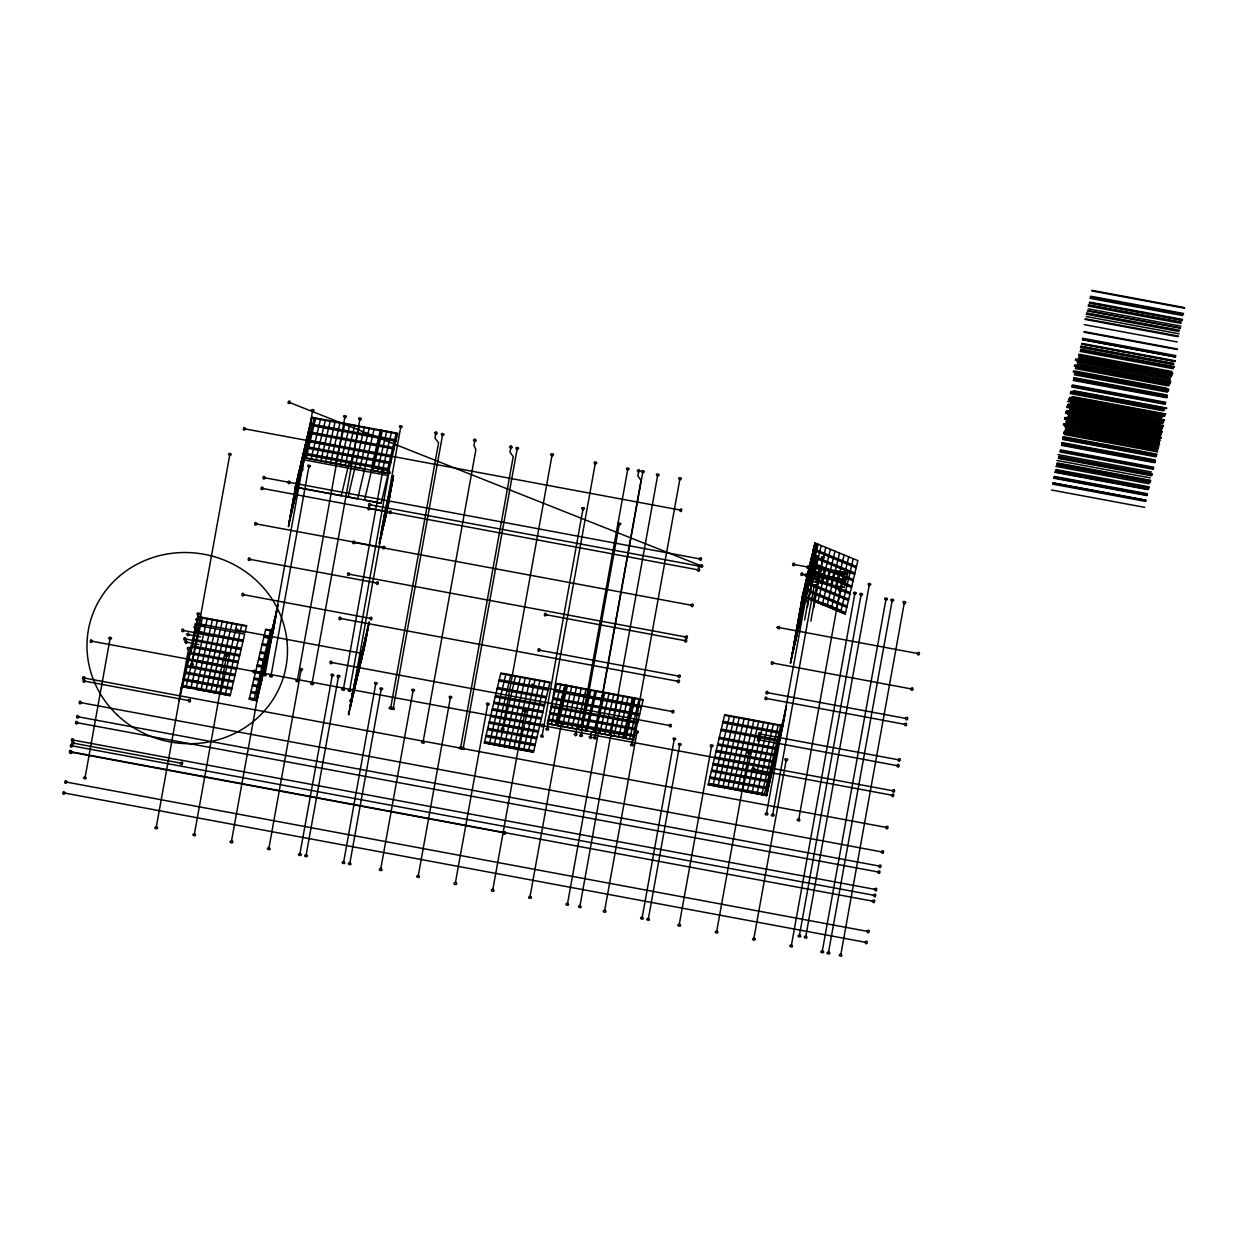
<?xml version="1.0" encoding="UTF-8"?>
<svg xmlns="http://www.w3.org/2000/svg" width="1247" height="1247" viewBox="0 0 1247 1247"><rect width="100%" height="100%" fill="white"/><g stroke="black" fill="none" stroke-linecap="round" stroke-linejoin="round"><path stroke-width="1.5" d="M65.234 793.17C62.334 788.135 61.804 797.441 65.234 793.17L864.841 942.186C866.946 947.299 869.05 938.165 864.841 942.186M67.213 782.243C64.439 777.115 63.581 786.436 67.213 782.243L866.821 931.26C868.863 936.388 871.123 927.254 866.821 931.26M71.687 751.894C69.255 746.937 68.024 756.103 71.687 751.894L872.261 901.082C874.443 906.195 876.516 896.983 872.261 901.082M72.762 745.987C69.754 740.967 69.442 750.32 72.762 745.987L873.336 895.175C877.342 891.215 875.534 900.552 873.352 895.081M77.938 722.839C74.945 717.82 74.602 727.172 77.938 722.839L877.545 871.856C879.571 877 881.8 867.912 877.545 871.856M79.013 716.931C76.02 711.912 75.693 721.265 79.013 716.931L878.621 865.948C882.907 862.113 880.46 871.419 878.636 865.854M81.569 702.762C78.966 697.587 77.906 706.987 81.569 702.762L881.177 851.779C883.515 856.907 885.121 847.617 881.177 851.779M92.668 641.348C89.737 636.329 89.238 645.619 92.668 641.348L527.31 722.403C529.507 727.515 531.316 718.381 527.31 722.403M184.135 630.623C181.563 625.511 180.488 634.848 184.135 630.623L214.422 636.36M187.58 642.361L186.286 640.818L184.712 641.924L185.897 643.546L187.58 642.361L198.741 644.528M245.768 429.046C243.43 423.949 241.871 433.099 245.768 429.046L679.49 509.914C683.746 506.048 681.111 515.167 679.506 509.82M237.865 630.249C234.966 625.168 234.342 634.458 237.865 630.249L363.158 653.677M244.272 594.819C241.669 589.644 240.609 599.043 244.272 594.819L369.564 618.247C373.632 614.35 371.622 623.547 369.58 618.153M265.393 477.897C262.353 472.862 262.073 482.23 265.393 477.897L699.115 558.781C701.391 563.925 702.996 554.681 699.115 558.781M332.372 662.625C329.473 657.59 328.927 666.896 332.372 662.625L669 725.411C673.021 721.452 671.042 730.664 669.015 725.318M349.924 574.337C347.196 569.193 346.354 578.577 349.924 574.337L685.008 636.843C689.108 632.946 687.128 642.221 685.024 636.749M370.265 508.729C367.522 503.57 366.696 512.969 370.265 508.729L697.135 569.692C699.208 574.851 701.438 565.624 697.135 569.692M388.768 511.971C390.966 517.084 392.774 507.95 388.768 511.971L263.46 488.621C259.127 492.581 261.402 483.524 263.46 488.621M546.732 614.833C544.456 609.721 542.881 618.948 546.732 614.833L684.338 640.553C686.536 645.681 688.344 636.547 684.338 640.553M676.996 681.127C679.101 686.224 681.392 677.059 676.996 681.127L341.351 618.621C337.204 622.736 339.122 613.493 341.351 618.621M690.729 605.122C692.818 610.251 695.031 601.116 690.729 605.122L355.083 542.616C351.264 546.685 352.761 537.473 355.083 542.616M759.844 739.97C756.913 734.904 756.399 744.241 759.844 739.97L896.749 765.564C899.414 770.63 900.35 761.262 896.749 765.564M767.31 698.632C764.738 693.519 763.663 702.856 767.31 698.632L904.231 724.226C906.772 729.308 907.785 720.127 904.231 724.226M773.717 663.201C770.693 658.12 770.35 667.504 773.717 663.201L910.622 688.796C914.487 684.743 912.882 694.08 910.653 688.703M780.108 627.771L917.028 653.381C919.101 658.525 921.299 649.297 917.028 653.381M795.04 564.642C792.313 559.513 791.455 568.881 795.04 564.642L846.432 574.321M885.604 827.275C887.63 832.419 889.859 823.332 885.604 827.275L85.014 678.165C80.712 682.078 83.05 673.037 85.014 678.165M891.418 795.087C893.694 800.231 895.33 791.019 891.418 795.087L754.264 769.555C749.93 773.499 752.3 764.395 754.264 769.555M892.213 790.66C894.613 795.742 896.079 786.592 892.213 790.66L543.786 725.77C539.577 729.869 541.588 720.657 543.786 725.77M897.824 759.657C900.194 764.785 901.706 755.495 897.824 759.657L760.888 734.156C756.664 738.162 758.8 729.043 760.888 734.156M905.291 718.334C907.317 723.463 909.64 714.328 905.291 718.334L768.37 692.833C764.489 697.042 765.923 687.736 768.37 692.833M73.807 740.172C71.25 734.982 70.144 744.256 73.807 740.172L874.396 889.267C878.418 885.308 876.438 894.535 874.428 889.173M72.591 752.455C70.081 747.249 68.928 756.555 72.591 752.455L503.118 832.637C506.968 828.632 505.549 837.937 503.149 832.544M74.243 743.306C72.264 737.975 70.081 747.14 74.243 743.306L180.285 763.055C184.478 759.111 182.031 768.433 180.301 762.961M85.451 681.314C83.19 676.092 81.523 685.258 85.451 681.314L188.126 700.424C190.417 705.568 191.991 696.372 188.126 700.424M186.162 639.134C184.057 633.959 182.218 643.109 186.162 639.134L241.03 649.578M189.388 634.754L188.313 633.149L186.551 634.131L187.72 635.845L189.388 634.754L200.564 636.827M250.647 559.482C248.013 554.198 246.906 563.473 250.647 559.482L375.971 582.817C380.008 578.857 377.95 588.101 375.986 582.723M257.053 524.052C254.622 518.877 253.328 528.136 257.053 524.052L382.361 547.386C384.466 552.53 386.601 543.349 382.361 547.386M370.951 504.957C368.395 499.751 367.195 508.979 370.951 504.957L697.837 565.826C700.378 561.867 700.362 569.645 702.731 566.574C701.89 560.636 699.099 571.11 697.852 565.733M533.919 685.788C531.409 680.613 530.131 689.809 533.919 685.788L671.525 711.413C675.531 707.423 673.551 716.713 671.556 711.32M540.325 650.357C538.19 645.104 536.257 654.223 540.325 650.357L677.932 675.983C682.109 672.039 679.74 681.392 677.947 675.89M803.271 574.524C801.26 569.115 799.171 578.437 803.271 574.524L844.562 582.224M85.248 776.616C79.855 778.253 89.192 780.638 85.248 776.616L109.892 639.602C105.465 635.845 115.425 637.342 109.892 639.602M156.467 826.496C160.91 829.832 151.199 829.115 156.374 826.48L188.406 649.734C183.995 645.962 193.924 647.52 188.406 649.734M243.274 640.101L194.703 631.06L192.303 645.681M191.196 651.433L196.106 625.121L244.677 634.162L230.134 695.748L196.028 689.388L210.587 627.787M193.114 643.187L198.164 615.254C193.737 611.482 203.666 613.025 198.164 615.254M207.361 618.372L205.724 625.293L196.605 623.375L245.098 632.385L246.688 625.682L198.102 616.642L194.859 632.728M197.307 631.761L198.741 625.215M192.163 663.045C196.714 666.241 186.956 665.914 192.069 663.03L229.635 455.638C234.872 453.472 225.302 452.038 229.744 455.654M190.822 688.235L181.47 686.676M203.931 632.79L194.735 631.122M200.876 690.292L215.435 628.722M210.665 692.116L225.193 630.53M215.544 693.036L230.072 631.434M194.501 833.588C189.201 835.163 198.46 837.548 194.501 833.588L226.346 656.81C231.646 654.722 222.137 653.163 226.455 656.826M220.423 693.94L234.935 632.354M225.286 694.641L239.814 633.258M249.197 699.068L257.007 700.752L273.296 630.639L265.705 629.236L249.197 699.068L256.944 700.752M255.697 700.502L277.115 609.502M256.788 700.471L261.714 673.536M295.617 485.925L288.462 526.546L304.736 456.667M231.724 840.509C236.182 843.985 226.44 843.159 231.615 840.494L263.663 663.747C259.345 659.725 269.227 661.767 263.663 663.747M288.478 526.546L297.16 479.409M264.878 660.146L259.906 687.253L252.315 685.834M291.346 513.281L298.781 472.535M266.437 653.599L261.465 680.706L253.858 679.303M292.889 506.734L300.324 465.988M267.653 648.409L263.008 674.159L255.417 672.757M294.432 500.187L301.556 460.798M267.98 647.068L263.32 672.819L255.729 671.4M294.76 498.847L302.366 457.353L388.238 473.346M269.523 640.522L264.551 667.628L256.96 666.21M295.508 496.805L303.426 452.895L389.282 468.888M271.067 633.975L266.094 661.081L258.503 659.663M297.534 487.094L304.969 446.364L390.825 462.341M272.298 628.769L267.653 654.535L260.046 653.116M297.612 487.764L314.26 417.714M299.077 480.563L306.201 441.157L392.057 457.15M272.625 627.428L267.965 653.179L260.374 651.776M299.405 479.207L306.513 439.817L392.384 455.81M274.543 619.307L269.57 646.414L261.979 644.995M300.995 472.426L308.445 431.68L394.301 447.673M265.206 673.583C259.844 675.141 269.103 677.589 265.206 673.583L312.389 411.869C308.04 407.972 317.829 409.686 312.389 411.869M304.595 457.244L311.844 417.277L397.715 433.255L381.161 503.32L364.498 500.218L381.052 430.153M306.154 458.304L315.694 417.994M271.316 674.721C275.665 678.197 265.985 677.152 271.223 674.705L308.788 467.313C314.026 465.256 304.471 463.759 308.897 467.329M311.064 459.208L320.557 418.898M320.806 461.031L330.315 420.707M325.685 461.936L335.194 421.626M330.533 462.84L340.072 422.53M335.396 463.744L344.936 423.434M297.534 679.615C292.203 681.127 301.415 683.621 297.534 679.615L344.718 417.885C340.447 413.833 350.236 415.968 344.718 417.885M269.04 847.461C263.803 849.441 273.264 851.171 269.04 847.461L300.963 670.699C306.201 668.626 296.661 667.176 301.073 670.715M340.306 464.663L349.815 424.339M345.201 465.567L354.694 425.258M341.179 495.683L295.336 487.203L311.844 417.277M347.897 467.048L348.334 465.957L348.1 467.079M312.358 682.374C316.8 685.897 307.105 684.93 312.264 682.358L359.713 420.286C355.395 416.124 365.277 418.384 359.713 420.286M374.178 428.859L357.64 498.94L348.194 496.992M354.896 468.311L355.099 467.22M359.775 468.28L369.315 427.97M364.685 468.997L355.114 467.22L354.927 468.342M300.122 853.244C304.549 856.845 294.744 855.598 300.028 853.229L332.061 676.498C327.758 672.382 337.625 674.565 332.061 676.498M371.59 470.29L388.191 473.595C385.198 468.794 394.286 473.065 388.144 473.548M372.962 470.54L382.47 430.433M306.341 854.413C310.83 857.796 301.026 857.016 306.248 854.398L338.28 677.651C333.775 674.019 343.751 675.219 338.28 677.651M377.264 471.537L386.773 431.228M382.018 472.426C379.384 467.438 387.318 472.629 382.065 472.239M343.564 688.173C338.186 689.794 347.601 692.163 343.564 688.173L382.408 472.566M386.773 473.112L396.281 432.99M349.784 689.342C344.421 690.932 353.821 693.254 349.784 689.342L388.737 473.735M379.244 543.443L385.65 508.012M352.979 690.542L348.583 714.687L365.355 643.187M386.165 506.828L379.478 543.489L387.178 510.927L393.584 475.45L385.588 508.199M349.098 713.113C347.773 716.978 349.55 711.99 348.272 713.144M350.048 708.343L400.583 427.892C405.867 425.757 396.125 424.323 400.677 427.908M350.36 706.987L354.507 684.026M381.301 535.805L387.708 500.328M351.67 701.453L356.143 677.152M382.595 530.271L389.329 493.438M353.213 694.906L357.686 670.605M384.154 523.724L390.872 486.907M392.68 478.256L386.476 513.733M354.756 688.375L359.23 664.059M385.697 517.178L392.914 478.271M356.315 681.828L360.773 657.512M357.858 675.282L362.004 652.321M358.17 673.926L362.331 650.981M359.401 668.735L363.875 644.434M361.318 660.614L365.48 637.653M361.646 659.258L365.792 636.297M363.158 652.836L367.631 628.519M364.919 645.432L369.206 621.894L352.698 691.726M343.767 861.381C338.405 862.971 347.788 865.324 343.767 861.381L375.596 684.603C380.881 682.639 371.325 681.033 375.706 684.619M349.971 862.534C344.608 864.171 354.023 866.447 349.971 862.534L381.036 690.09C386.289 687.908 376.625 686.536 381.13 690.105M435.686 434.424L437.354 433.333L436.169 431.727L434.502 432.803L435.577 434.408L435 438.18L438.585 442.716L390.872 706.753C385.339 708.327 395.065 711.117 390.872 706.753M393.444 707.236C388.098 708.779 397.279 711.304 393.444 707.236L442.42 435.686C447.673 433.629 438.071 432.054 442.514 435.702M380.974 868.302C385.276 872.058 375.55 870.484 380.865 868.286L412.913 691.555C408.486 687.674 418.431 689.404 412.913 691.555M474.702 441.687L473.408 440.16L474.982 438.96L476.26 440.581L474.702 441.687L473.922 445.428L475.902 449.668L423.279 740.889C417.87 743.352 427.752 744.459 423.279 740.889M418.384 875.269C413.084 876.859 422.343 879.244 418.384 875.269L450.229 698.491C455.529 696.418 446.005 694.86 450.323 698.507M510.771 448.406L509.477 446.878L511.052 445.678L512.33 447.299L510.771 448.406L509.992 452.147L513.218 456.62L460.813 746.641C465.037 750.476 455.545 748.761 460.813 746.641M463.385 747.124C458.023 748.73 467.313 751.177 463.385 747.124L517.037 449.575C522.228 447.486 512.642 446.005 517.146 449.59M455.591 882.206C460.049 885.682 450.307 884.84 455.498 882.19L487.53 705.443C483.166 701.562 493.001 703.246 487.53 705.443M484.335 742.885L533.404 752.237L549.958 682.171L500.842 673.021L484.335 742.853L533.435 752.003M494.202 744.927L510.771 674.876M499.127 745.846L515.65 675.78M502.915 727.625C497.553 729.23 506.89 731.646 502.915 727.625L551.875 456.075C547.293 452.645 557.253 453.487 551.875 456.075M508.87 747.654L525.392 677.589M513.748 748.559L530.271 678.508M492.908 889.158C487.639 891.075 497.163 892.914 492.908 889.158L524.847 712.396C530.084 710.307 520.545 708.873 524.956 712.411M523.506 750.382L540.029 680.316M528.338 751.286L544.908 681.221M542.289 734.951C536.911 736.509 546.186 738.957 542.289 734.951L582.848 509.883C578.312 506.329 588.319 507.389 582.848 509.883M547.339 723.572L555.414 725.286L564.938 684.946M547.511 727.812C551.907 731.412 542.149 730.243 547.417 727.796L595.162 464.133C600.431 462.06 590.829 460.517 595.271 464.149M551.345 724.507L560.885 684.198M556.63 725.505L587.056 730.96M558.017 725.754L567.541 685.445M530.224 896.094C534.869 899.025 525.049 899.181 530.115 896.079L561.353 723.79C557.004 719.846 566.793 721.686 561.353 723.79M562.35 726.565L571.843 686.24M567.104 727.453L576.597 687.128M571.874 728.326L581.351 688.017M575.911 733.096L574.228 734.28L575.522 735.824L577.096 734.623L575.911 733.096L576.597 729.027M627.6 470.166C623.173 466.814 632.603 467.906 627.6 470.166L581.211 726.331L576.582 729.339M581.367 729.9L590.875 689.794M581.289 734.234C585.747 737.491 576.02 736.915 581.196 734.218L619.058 525.236C614.755 521.168 624.607 523.304 619.058 525.236M585.669 730.898L595.162 690.589M590.829 735.87L592.013 737.491L590.345 738.583L589.161 736.961L590.735 735.855L591.514 732.129L596.128 729.105L641.067 480.422L637.794 475.949L638.48 472.192L637.295 470.571L638.963 469.495L640.147 471.101L638.48 472.192M595.1 736.681C589.753 738.177 598.996 740.64 595.1 736.681L642.641 472.972C638.121 469.355 648.097 470.54 642.641 472.972M567.634 903.077C562.272 904.621 571.485 907.083 567.634 903.077L598.669 730.742C594.305 726.814 604.125 728.575 598.669 730.742M604.421 734.389L613.914 694.08M580.073 905.384C574.758 907.052 584.126 909.468 580.073 905.384L657.528 476.151C662.703 473.969 653.054 472.613 657.637 476.167M613.929 736.166L623.422 695.857M618.668 736.852L628.176 696.73M622.986 737.85L632.478 697.541M624.373 737.912L593.946 732.441L603.47 692.116M625.807 738.411L635.097 698.008M629.657 739.097L639.134 698.772M632.089 743.555C636.578 747.124 626.805 745.971 631.995 743.539L679.74 479.877C685.039 477.804 675.438 476.307 679.833 479.892M633.398 740.079L643.187 699.536L556.832 683.45L547.355 723.541L633.725 739.627M604.842 909.998C609.144 913.77 599.433 912.149 604.748 909.983L636.781 733.236C632.369 729.324 642.283 731.163 636.781 733.236M642.267 916.966C636.952 918.556 646.211 920.941 642.267 916.966L674.097 740.188C679.397 738.115 669.888 736.556 674.206 740.204M648.487 918.135C643.078 919.694 652.306 922.125 648.487 918.135L679.537 745.69C684.806 743.633 675.188 742.059 679.631 745.706M679.475 923.902C683.933 927.363 674.191 926.537 679.366 923.887L711.413 747.14C707.033 743.243 716.869 744.973 711.413 747.14M771.441 769.493L766.624 795.664L782.929 725.551L724.71 714.718L708.156 784.768L766.578 795.664M717.913 786.592L734.436 716.526M722.792 787.496L739.315 717.43M727.625 788.4L744.194 718.334M732.488 789.304L749.073 719.254M716.791 930.839C711.616 932.803 721.062 934.549 716.791 930.839L748.73 754.092C753.952 752.003 744.412 750.554 748.823 754.108M742.292 791.128L758.815 721.062M747.171 792.032L763.694 721.966M756.929 793.856L773.452 723.79M761.792 794.76L778.331 724.694M770.225 774.652L766.422 795.383L708.202 784.55M790.536 663.061L802.694 594.928L845.575 612.573M790.582 663.077L803.925 589.784L846.791 607.414M771.768 768.136L768.23 787.699L710.011 776.85M792.141 655.345L804.237 588.428L847.118 606.058M773.389 761.262L769.539 782.165L711.32 771.316M793.451 649.812L805.858 581.554L848.739 599.183M774.621 756.072L771.082 775.618L712.863 764.785M795.009 643.265L807.09 576.348L849.971 593.993M774.933 754.716L771.41 774.278L713.19 763.429M795.321 641.924L807.417 575.007L850.283 592.637M776.491 748.169L772.641 769.072L714.422 758.238M796.552 636.734L808.96 568.461L851.841 586.106M778.034 741.622L774.184 762.541L715.965 751.692M798.096 630.187L810.503 561.914L853.384 579.559M779.266 736.431L775.728 755.994L717.508 745.145M799.639 623.64L811.735 556.723L854.616 574.353M779.578 735.091L776.055 754.638L717.82 743.804M799.966 622.284L812.046 555.367L854.928 573.012M781.121 728.544L777.271 749.447L719.051 738.598M801.197 617.094L813.605 548.82L856.471 566.465M802.491 596.206L845.201 613.96L857.858 560.604L814.977 542.975L802.897 609.892L790.333 663.03M783.054 720.407L779.204 741.326L720.969 730.477M803.582 607.835L809.708 574.711L845.731 581.414L844.281 587.54M766.734 812.685C771.27 815.928 761.527 815.491 766.64 812.67L811.703 566.232L847.726 572.934L846.089 579.839L810.129 573.028M810.301 573.277L805.297 599.916L806.84 593.198M806.7 593.79L811.703 566.232M804.642 619.977L813.668 569.988C809.303 565.764 818.671 568.881 814.135 568.57C808.165 571.032 818.593 571.188 813.668 569.988M807.464 606.759L816.302 557.83C821.57 555.71 811.984 554.214 816.411 557.845M814.073 573.901L815.678 566.964M814.073 586.059L815.179 585.685M772.953 813.839C777.52 816.863 767.716 816.754 772.859 813.823L813.948 586.978C809.443 583.378 819.388 584.516 813.948 586.978M814.12 586.23L814.914 585.513M815.398 586.433L815.491 586.261M818.126 574.664L819.731 567.728M810.862 621.131L819.669 572.373C824.859 570.378 815.367 568.897 819.762 572.389M754.092 937.791C758.737 940.721 748.933 940.877 753.999 937.775L786.031 761.044C781.51 757.443 791.502 758.55 786.031 761.044M813.683 607.913L822.521 558.983C818.11 555.149 828.008 556.957 822.521 558.983M832.762 577.377L834.352 570.456M798.875 818.671C793.482 820.386 802.834 822.802 798.875 818.671L839.761 591.779C845.014 589.644 835.428 588.179 839.87 591.795M846.105 579.871L810.129 572.934M791.518 944.758C786.14 946.333 795.352 948.796 791.518 944.758L854.678 594.554C850.236 591.047 860.087 592.029 854.678 594.554M799.654 934.704C804.144 938.212 794.37 937.152 799.545 934.689L860.898 595.723C856.533 591.826 866.369 593.525 860.898 595.723M805.874 935.858C800.683 937.915 810.067 939.646 805.874 935.858L869.143 585.685C874.459 583.596 864.935 582.053 869.253 585.7M822.506 950.541C826.855 954.095 817.19 952.942 822.397 950.526L885.775 600.353C881.395 596.44 891.246 598.264 885.775 600.353M828.725 951.695C833.012 955.451 823.316 953.861 828.616 951.679L891.995 601.506C887.583 597.656 897.497 599.402 891.995 601.506M840.946 953.971C835.615 955.592 844.78 958.008 840.946 953.971L904.122 603.766C899.851 599.729 909.64 601.833 904.122 603.766M257.272 699.131L249.478 697.884M181.189 688.749L198.102 616.642M193.004 640.444L197.244 621.365M193.472 639.711L178.96 701.063L181.594 686.473L230.181 695.514M198.974 624.233L200.892 616.096M185.99 687.284L200.486 625.932M200.907 624.155L202.497 617.452M190.853 688.204L205.365 626.805M210.992 626.041L212.567 619.338M215.856 626.945L217.446 620.242M205.817 690.978L220.314 629.626M220.735 627.849L222.325 621.146M225.613 628.753L227.188 622.066M230.492 629.673L232.067 622.97M235.356 630.577L236.946 623.874M240.235 631.481L241.824 624.778M294.947 489.463L311.423 419.647M310.581 424.276L293.481 498.753M308.913 433.535L292.64 503.383M291.564 507.997L308.071 438.165M290.769 512.611L307.23 442.794M289.928 517.24L306.403 447.424M289.101 521.87L305.562 452.053M254.061 699.972L270.568 630.14M276.273 614.132L260 684.042M275.447 618.761L259.158 688.671M258.129 693.207L274.605 623.391M257.022 699.177L273.763 628.02M315.959 459.894L325.436 419.803M341.304 495.667L349.394 461.468M350.095 466.253L359.572 426.162M348.084 496.93L364.436 427.066M380.429 430.028L371.622 467.313L388.893 470.524M382.05 472.192L391.527 432.117M385.136 512.174L392.836 479.627M392.026 484.101L384.092 516.585M391.215 488.575L382.47 525.533M389.594 497.522L381.676 530.006M388.783 501.995L380.725 534.34M380.288 539.031L387.973 506.469M352.246 694.189L368.753 624.357M351.405 698.819L367.912 628.987M350.578 703.448L367.086 633.616M349.737 708.078L366.244 638.246M489.385 743.789L505.892 673.957M504.022 746.517L520.529 676.685M518.643 749.244L535.15 679.412M555.741 725.099L565.218 685.008M565.452 685.039L556.645 722.309L625.745 735.184L634.567 697.915M556.365 725.208L565.842 685.133M556.676 725.286L566.154 685.164M576.628 728.996L586.106 688.905M587.072 730.96L596.565 690.838M595.38 732.488L604.857 692.397M599.667 733.283L609.144 693.192M609.191 735.06L618.668 694.969M624.388 737.897L633.866 697.774M624.7 737.943L634.177 697.852M625.324 738.053L634.801 697.977M713.05 785.454L729.573 715.622M737.429 789.99L753.936 720.158M752.066 792.718L768.573 722.886M814.977 542.975L802.413 596.113L845.217 613.929M801.26 602.566L814.65 544.799M800.652 607.258L812.982 554.042M812.14 558.672L799.826 611.841M798.75 616.454L811.314 563.301M810.472 567.931L798.158 621.1M809.63 572.56L797.316 625.729M816.66 543.661L796.443 630.343M795.352 635.269L807.931 582.068M807.074 586.76L794.744 639.929M808.321 584.407L807.542 584.796L811.298 568.538M793.669 644.528L806.232 591.39M806.731 589.301C804.876 576.301 812.592 587.836 808.118 583.097M810.176 574.696L808.835 581.414M805.406 596.019L793.076 649.188M806.123 593.993L807.339 587.805M807.838 585.825L809.381 584.827L807.339 585.685L809.35 579.325M804.564 600.649L792.235 653.818M805.094 598.544L806.497 592.434M806.949 590.579L808.508 583.955M803.723 605.278L791.393 658.494M818.048 544.238L804.455 603.252M803.38 607.803L804.829 601.678M810.737 581.086L814.151 566.668M812.218 581.57L813.668 575.444M821.227 545.547L808.555 598.887M764.333 794.994L780.84 725.162M768.526 783.693L785.033 713.861M784.192 718.49L767.934 788.353M816.271 582.333L817.72 576.208M766.624 794.183L783.365 723.12M813.247 600.571L825.81 547.417M821.149 583.237L822.599 577.112M823.036 575.257L824.61 568.632M830.393 549.303L817.705 602.66M826.028 584.142L827.478 578.016M827.914 576.161L829.489 569.536M822.303 604.748L834.976 551.19M830.907 585.061L832.357 578.92M826.979 606.229L839.543 553.076M835.786 585.965L837.236 579.839M837.672 577.985L839.231 571.36M844.125 554.962L831.453 608.302M840.649 586.869L842.099 580.743M842.536 578.889L844.11 572.264M836.16 610.032L848.708 556.848M840.634 612.293L853.291 558.734M290.426 402.843C289.273 397.263 285.828 406.054 290.426 402.843L700.081 565.421M196.48 625.573C199.676 621.209 191.726 624.498 196.184 625.526M1091.826 290.317L1184.65 307.604M1091.686 290.91L1184.51 308.196M1090.751 296.225L1183.59 313.511M1090.252 296.957L1183.45 314.088M1089.94 298.298L1182.764 315.585M1089.691 302.133L1182.515 319.419M1089.551 302.709L1182.374 319.996M1089.177 302.927L1182 320.214M1088.413 304.736L1181.579 321.991M1088.101 306.076L1180.925 323.363M1088.101 308.835L1180.925 326.122M1087.68 310.597L1180.519 327.883M1087.306 310.83L1180.13 328.117M1086.496 312.857L1179.631 330.19M1086.168 314.213L1179.007 331.499M1086.277 316.52L1179.116 333.822M1085.42 318.764L1178.571 336.098M1084.952 319.403L1177.776 336.69M1084.36 324.672L1177.184 341.959M1084.126 331.608L1177.402 348.989M1083.986 332.216L1177.277 349.55M1082.552 338.264L1175.843 355.598M1081.991 343.424L1175.282 360.788M1081.866 343.985L1175.142 361.365L1081.85 344.016M1080.713 346.043L1174.004 363.376M1080.401 347.383L1173.692 364.732M1080.931 349.331L1174.206 366.696M1080.79 349.893L1174.066 367.257L1080.416 350.08M1080.105 351.42L1173.396 368.769M1078.795 354.164L1172.086 371.512M1078.484 355.52L1171.759 372.853M1079.029 357.328L1172.32 374.661M1078.577 357.858L1171.868 375.191M1078.265 359.198L1171.557 376.532M1075.6 358.965L1168.423 376.251M1075.319 360.149L1168.143 377.436M1077.252 360.71L1170.543 378.044M1076.925 362.051L1170.216 379.4M1077.517 363.75L1170.808 381.099M1074.524 364.872L1167.348 382.159M1076.66 365.979L1169.951 383.312M1074.244 366.057L1167.083 383.343M1076.348 367.288L1169.624 384.668L1075.693 367.257M1075.382 368.598L1168.673 385.947M1073.464 370.78L1166.288 388.066M1074.649 371.7L1168.875 389.22M1073.184 371.965L1166.007 389.251M1075.117 372.526L1168.408 389.859M1075.273 373.227L1168.564 390.576M1074.789 373.866L1168.08 391.215M1074.244 374.77L1167.535 392.15M1073.589 377.607L1166.865 394.972M1074.041 378.418L1167.332 395.767M1073.573 379.072L1166.849 396.406M1167.021 397.107L1073.729 379.743L1167.005 397.138M1073.246 380.413L1166.537 397.746M1072.498 384.964L1165.789 402.313M1072.015 385.604L1165.306 402.952M1072.186 386.321L1165.477 403.654M1071.703 386.96L1164.994 404.293M1073.402 390.654L1166.693 408.018M1073.262 391.246L1166.553 408.595M1070.955 391.511L1164.246 408.86M1070.472 392.15L1163.763 409.499M1071.048 392.493L1164.339 409.858M1070.627 392.867L1163.919 410.201M1070.16 393.506L1163.435 410.84M1072.342 396.546L1165.618 413.926M1072.202 397.154L1165.493 414.487M1071.828 397.294L1165.134 414.643M1069.879 397.419L1163.17 414.768M1069.412 398.058L1164.807 415.999L1071.516 398.65M1162.859 416.108L1068.928 398.666L1162.204 416.077M1069.084 399.414L1162.375 416.747M1068.601 400.053L1161.892 417.386M1067.619 401.44L1160.895 418.821M1071.267 402.454L1164.558 419.834M1071.126 403.062L1164.417 420.395M1070.768 403.202L1164.059 420.551M1068.336 403.966L1161.627 421.299M1070.456 404.558L1163.732 421.891M1067.853 404.605L1163.295 422.421M1068.024 405.306L1161.316 422.655M1067.292 405.571L1160.583 422.92M1067.541 405.945L1162.968 423.777M1066.98 406.927L1160.271 424.261M1066.559 407.348L1159.835 424.713M1070.207 408.361L1163.482 425.741M1070.066 408.938L1163.342 426.303L1069.708 409.11M1069.38 410.466L1162.672 427.799M1066.793 410.512L1162.22 428.329M1066.232 411.479L1159.523 428.828M1066.466 411.853L1161.892 429.669M1065.764 412.087L1159.055 429.42M1065.92 412.835L1161.362 430.542M1065.484 413.256L1158.759 430.62M1068.96 414.238L1162.251 431.602M1067.759 414.55L1161.035 431.898M1068.632 415.017L1162.11 432.179M1068.305 416.358L1161.596 433.707M1067.868 416.888L1161.144 434.237M1065.172 417.386L1158.447 434.72M1067.541 418.244L1160.832 435.577M1064.844 418.727L1160.302 436.45M1064.424 419.163L1157.699 436.528M1066.528 419.756L1161.175 437.51M1066.684 420.457L1159.975 437.806M1067.759 420.738L1161.035 438.087M1067.385 420.94L1160.661 438.305M1066.201 421.096L1159.492 438.445M1065.717 422.016L1158.993 439.396M1066.793 422.795L1160.583 440.144M1066.481 424.105L1159.757 441.485L1063.629 423.855M1063.629 423.886L1156.904 441.267M1065.047 424.837L1159.227 442.358M1063.348 425.056L1156.639 442.436M1065.468 425.648L1158.744 442.997M1065.624 426.334L1158.915 443.698L1064.985 426.256M1066.31 426.848L1159.585 444.213M1065.141 427.004L1158.432 444.337M1065.546 428.672L1159.18 445.99M1065.234 430.012L1158.525 447.361M1064.876 430.916L1158.167 448.265M1064.392 431.556L1157.684 448.904M1063.909 432.195L1157.84 449.606M1064.081 432.912L1157.372 450.245M1063.597 433.551L1156.889 450.884M1064.486 434.533L1157.777 451.913M1062.865 436.637L1156.92 454.126M1063.317 437.463L1156.608 454.812M1062.849 438.102L1156.592 455.482M1062.522 439.458L1155.813 456.792M1061.805 442.545L1155.081 459.925M1062.085 443.34L1155.377 460.673M1061.774 444.01L1155.065 461.343M1061.462 445.35L1154.753 462.699M1060.542 449.886L1153.818 467.22M1060.231 450.557L1153.522 467.89M1060.215 451.227L1153.506 468.576M1059.903 451.897L1153.21 469.246M1058.017 454.594L1151.293 471.958M1058.984 456.418L1152.275 473.766M1058.687 457.103L1151.979 474.437M1058.672 457.774L1151.963 475.107M1058.36 458.444L1151.667 475.793M1056.895 460.486L1150.17 477.85M1057.44 462.964L1150.732 480.313M1057.144 463.603L1150.435 480.983L1057.129 463.635M1057.129 464.32L1150.404 481.654M1056.817 464.991L1150.108 482.34M1055.835 466.394L1149.111 483.758M1055.897 469.511L1149.188 486.86M1055.508 470.524L1148.814 487.858M1055.57 470.867L1148.861 488.201M1055.196 471.865L1148.487 489.214M1054.759 472.286L1148.051 489.666M1054.276 476.385L1147.552 493.734M1053.964 477.024L1147.271 494.373M1053.949 477.741L1147.24 495.075M1053.699 478.193L1146.975 495.573M1146.024 500.234L1052.733 482.87L1146.009 500.265M1052.452 484.07L1145.744 501.434M1051.392 489.977L1144.668 507.342M311.703 417.854L397.575 433.847M310.285 423.918L396.141 439.895M316.426 425.851L326.2 427.674M355.489 433.13L365.262 434.954M309.957 425.258L395.86 441.251M308.118 433.036L394.021 449.029M311.127 448.25L320.9 450.073M350.189 455.514L359.962 457.337M304.658 447.704L390.514 463.697M303.146 454.251L389.002 470.244M348.038 466.113L302.382 457.4M301.914 459.457L387.77 475.45M811.579 566.824L847.586 573.526M808.259 580.837L844.328 587.337M808.352 580.868L812.171 581.819M295.336 487.109L381.192 503.102M803.598 601.615L806.076 602.083L806.45 600.01L804.066 598.981M197.961 617.218L246.547 626.275M265.564 629.813L273.155 631.231L277.941 604.889L261.667 674.767M500.702 673.614L549.818 682.748M556.692 684.026L643.047 700.113M724.569 715.295L782.789 726.144L786.452 706.005L769.664 778.798M264.13 635.861L271.721 637.279M499.283 679.662L548.384 688.812M555.258 690.09L641.628 706.176M723.135 721.358L781.355 732.192M521.012 684.509L530.786 686.333M725.411 722.574L735.184 724.398M759.47 728.918L769.243 730.742M263.818 637.217L271.41 638.635M498.956 681.002L548.057 690.152M554.931 691.43L641.301 707.517M722.808 722.699L781.027 733.548M262.291 643.639L269.882 645.058M497.444 687.44L546.545 696.59M553.419 697.868L639.789 713.954M721.296 729.121L779.515 739.97M194.376 632.4L242.962 641.457M497.117 688.78L546.217 697.93M553.107 699.208L639.462 715.295M192.771 639.181L241.357 648.222M495.527 695.561L544.627 704.711M551.501 705.989L637.872 722.075M719.379 737.258L777.598 748.091M495.199 696.917L544.3 706.051M551.174 707.33L637.544 723.416M191.227 645.728L239.814 654.769M258.83 658.322L266.422 659.725M493.968 702.108L543.068 711.258M549.958 712.536L636.313 728.622M208.436 649.671L218.209 651.495M515.712 706.893L525.486 708.717M720.111 744.958L729.885 746.782M754.17 751.302L763.943 753.126M190.916 647.068L239.486 656.125M493.656 703.448L542.757 712.598M549.631 713.876L636.001 729.963M189.684 652.275L238.255 661.315M257.272 664.854L264.863 666.272M492.425 708.655L541.525 717.804M548.399 719.083L634.77 735.169M716.277 750.335L774.496 761.184M189.357 653.615L237.943 662.671M492.113 709.995L541.214 719.145M548.088 720.423L634.458 736.509M625.573 738.333L633.679 739.861M188.141 658.821L236.712 667.862M490.882 715.201L539.982 724.336M714.734 756.882L772.953 767.731M187.814 660.162L236.4 669.218M490.554 716.542L539.655 725.692M352.932 691.773L349.971 708.109M186.582 665.368L235.169 674.409M254.185 677.947L261.776 679.366M489.338 721.748L538.439 730.882M195.841 667.098L201.063 668.065M203.791 669.358L213.564 671.182M511.067 726.58L520.841 728.404M715.466 764.645L725.24 766.469M749.525 770.989L759.298 772.813M186.271 666.709L234.841 675.749M489.011 723.089L538.112 732.238M185.039 671.899L233.625 680.956M252.642 684.494L260.233 685.912M487.78 728.279L536.88 737.429M711.632 769.976L769.867 780.825M184.727 673.255L233.298 682.296M487.468 729.635L536.569 738.785M183.418 678.789L231.989 687.83M251.006 691.368L258.597 692.786M486.159 735.169L535.259 744.303M192.661 680.519L197.883 681.501M183.091 680.129L231.677 689.186M250.694 692.724L258.285 694.127M485.847 736.509L534.947 745.659M709.699 778.206L767.918 789.039M181.875 685.289L230.461 694.33M484.615 741.669L533.716 750.819M708.467 783.365L766.889 794.136M813.278 550.176L856.159 567.806M810.191 563.27L853.073 580.899M808.633 569.817L851.514 587.446M805.546 582.895L848.428 600.54M827.197 598.716L839.215 603.657M822.739 602.956L841.055 610.5M194.111 627.147C196.683 632.135 197.821 622.814 194.111 627.147M195.935 619.447C198.476 624.357 199.738 615.223 195.95 619.354M252.549 671.322C254.762 676.295 256.726 667.285 252.564 671.229M287.605 482.23C290.504 487.125 290.816 477.944 287.605 482.23M300.589 469.059C303.395 473.938 304.065 464.71 300.589 468.95M349.83 700.611C352.527 705.568 353.431 696.2 349.83 700.611M743.103 777.084C745.893 781.947 746.672 772.844 743.118 776.99M752.627 769.337C755.246 774.325 756.274 765.003 752.627 769.337M777.24 627.444C779.375 629.875 780.419 629.065 777.255 627.35C779.843 625.604 780.934 626.789 777.255 627.335M804.736 574.898C807.121 579.902 808.648 570.674 804.736 574.898M806.591 566.995C808.882 571.952 810.753 562.865 806.606 566.902M806.544 584.297C807.027 588.397 807.37 580.401 806.544 584.297M814.338 560.573C817.128 565.499 817.938 556.068 814.338 560.573M814.79 586.261L815.569 586.495L814.79 586.261M1175.531 356.954L1082.24 339.574L1175.516 356.985M1172.648 373.321L1079.356 355.941L1172.632 373.352M1170.481 382.439L1077.205 365.075L1170.481 382.47M1157.98 435.328L1064.704 417.963L1157.98 435.359M1156.296 456.153L1063.005 438.773L1156.281 456.184M1155.049 462.029L1061.774 444.649L1155.049 462.06M117.265 714.999A100.524 95.333 13.3 0 0 284.394 673.848A100.524 95.333 13.3 0 0 160.021 555.507A100.524 95.333 13.3 0 0 117.265 714.999"/></g></svg>
